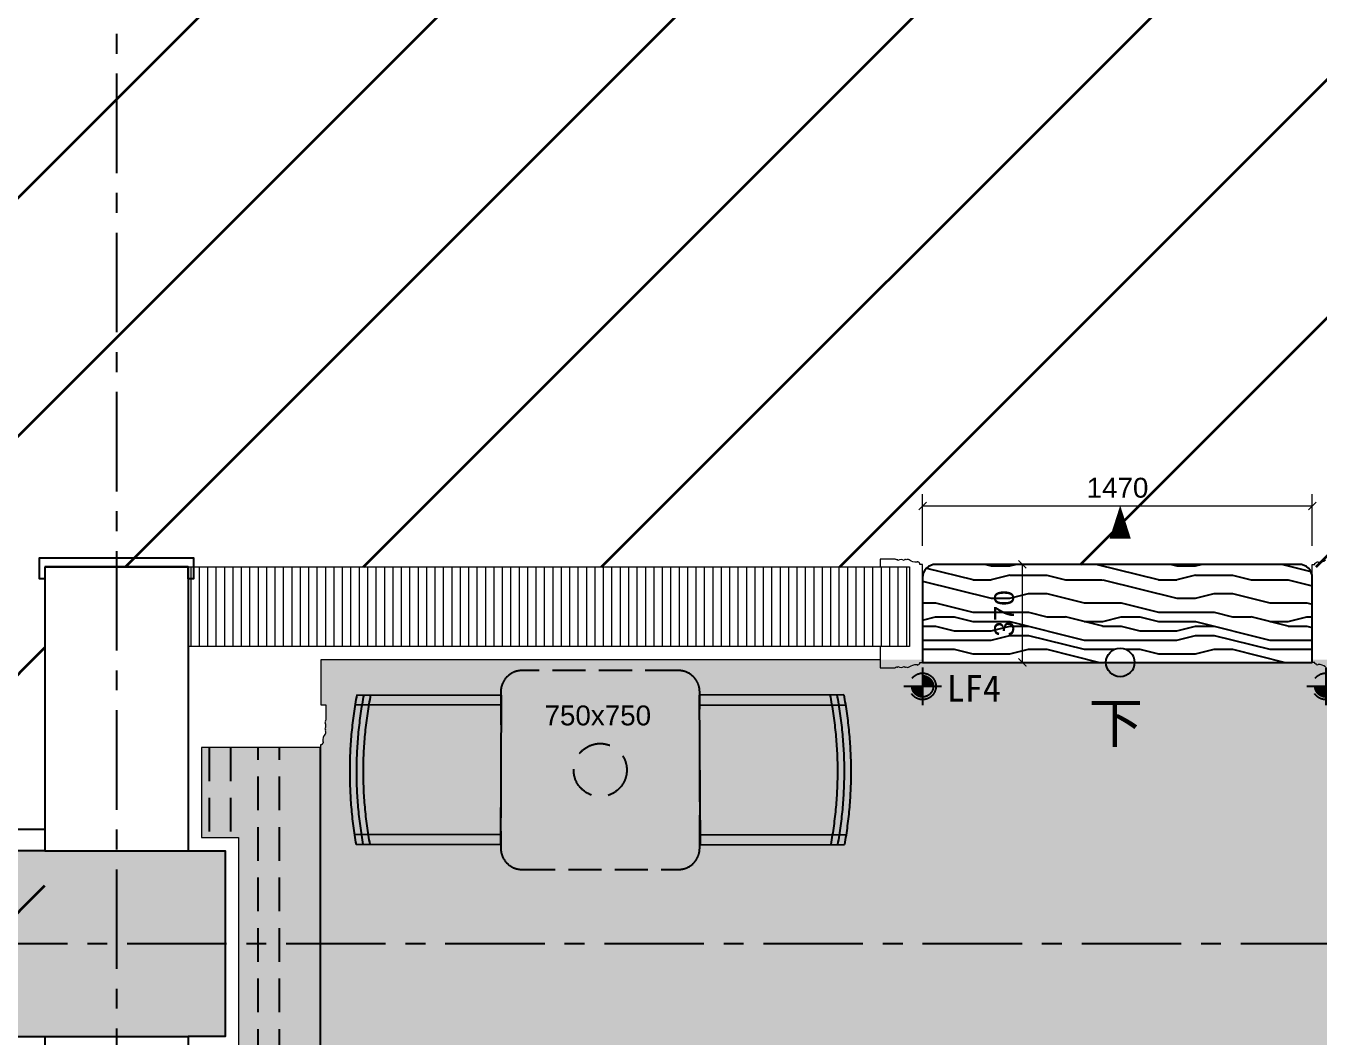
# Model space of a CAD drawing. Header units: millimetres. Extents: x -6033 to 120673, y -4970 to 90533.
# Drawn here: x 48018 to 52895, y 70868 to 74680 of the extents above; entities that cross this region are included whole.
import ezdxf
from ezdxf.enums import TextEntityAlignment as Align

# ---------------------------------------------------------------- set-up
doc = ezdxf.new("R2010")
doc.units = ezdxf.units.MM
for name, pattern in [('I-AR$0$CENTER', [2, 1.25, -0.25, 0.25, -0.25]), ('I-FLOOR$0$DASHED', [19.05, 12.7, -6.35]), ('I-FLOOR$0$DOTE', [61.468, 50.8, -5.08, 0.508, -5.08]), ('I-PLAN$0$ACAD_ISO02W100', [15, 12, -3]), ('I-PLAN$0$DASH', [0.35, 0.25, -0.1]), ('I-PLAN$0$DASHED', [19.05, 12.7, -6.35]), ('I-PLAN$0$HIDDEN2', [0.1875, 0.125, -0.0625])]:
    doc.linetypes.add(name, pattern=pattern)
doc.layers.get('DefPoints').update_dxf_attribs({"color": 250})
for name, color, linetype, lineweight in [('_ACM-A-ANNO-DIMS', 2, 'Continuous', 18), ('I-AR$0$GZET_COL_GRID_1-200_轴线', 8, 'I-AR$0$CENTER', 25), ('I-AR$0$I-SCOPE', 252, 'Continuous', 35), ('I-PLAN$0$_ACM-A-WALL-HACH', 251, 'Continuous', 9), ('I-PLAN$0$I-PL-WALL-FHINISH', 73, 'Continuous', 13), ('I-PLAN$0$I-WALL', 6, 'Continuous', 13)]:
    doc.layers.add(name, color=color, linetype=linetype, lineweight=lineweight)
for name, color, linetype in [('I-AR$0$A-LOL061W1', 252, 'Continuous'), ('I-AR$0$D-BASE-INTWALL', 1, 'Continuous'), ('I-AR$0$D-BASE-WALL', 4, 'Continuous'), ('I-AR$0$I—平面—装饰面层线a', 4, 'Continuous'), ('I-FLOOR$0$I-FC-HATCH', 8, 'Continuous'), ('I-FLOOR$0$I-FC-LIGHT', 252, 'Continuous'), ('I-PLAN$0$0-建-楼梯', 1, 'Continuous'), ('I-PLAN$0$A-stairs', 2, 'Continuous'), ('I-PLAN$0$FURN', 1, 'Continuous'), ('I-PLAN$0$I-PL-FURN', 1, 'I-PLAN$0$DASH'), ('I-PLAN$0$I-PL-IDS-MILL', 40, 'Continuous'), ('I-PLAN$0$I-PL-LIGHT', 1, 'I-PLAN$0$HIDDEN2'), ('I-PLAN$0$ID-TEXT-HEADING-3', 3, 'Continuous'), ('I-PLAN$0$L-ELEV-MARK', 253, 'Continuous'), ('I-PLAN$0$P-平面活动家具', 1, 'Continuous')]:
    doc.layers.add(name, color=color, linetype=linetype)
doc.styles.add('_ACM-G-NOTES', font='arial.ttf')
doc.styles.add('I-FLOOR$0$黑体', font='simhei.ttf', dxfattribs={"height": 600})
doc.styles.add('I-PLAN$0$Arial', font='ARIALUNI.ttf')
doc.dimstyles.new('_ACM-DIM-A_30', dxfattribs={"dimscale": 30, "dimtxt": 2.5, "dimasz": 1, "dimexe": 1.5, "dimexo": 1, "dimgap": 1, "dimtad": 1, "dimdec": 0, "dimrnd": 5, "dimzin": 1, "dimdsep": 46, "dimtxsty": '_ACM-G-NOTES', "dimblk": 'ARCHTICK', "dimcen": 2.5, "dimclrd": 256, "dimclre": 256, "dimclrt": 256, "dimadec": 3, "dimazin": 0, "dimtfac": 1, "dimtdec": 0, "dimtix": 1, "dimtmove": 0, "dimatfit": 3, "dimldrblk": 'DOTSMALL', "dimfxl": 5, "dimfxlon": 1, "dimlwd": 18, "dimlwe": 18, "dimarcsym": 0})

# ---------------------------------------------------------------- blocks, each defined once
blk = doc.blocks.new('I-AR$0$海龙_1211170131')
at = {"layer": 'I-AR$0$GZET_COL_GRID_1-200_轴线', "ltscale": 300}
for p, q in [((48135, 86275), (48135, 59995)), ((-2225, 70995), (116415, 70995))]:
    blk.add_line(p, q, dxfattribs=at)
blk = doc.blocks.new('I-AR')
at = {"layer": 'I-AR$0$A-LOL061W1'}
blk.add_hatch(color=256, dxfattribs=at).paths.add_polyline_path([(48090, 71570), (47830, 71570), (47830, 70870), (48090, 70870), (48630, 70870), (48770, 70870), (48770, 71570), (48630, 71570)])
at = {"layer": 'I-AR$0$I-SCOPE'}
h = blk.add_hatch(dxfattribs=at)
h.set_pattern_fill('ANSI31', color=256, scale=200)
h.paths.add_polyline_path([(63300, 72640), (66630, 72640), (66630, 70889.4), (90600, 70890), (90600, 66390), (96650, 66390), (96650, 24876.4), (18340, 24876.4), (18340, 66390), (48090, 66390), (48090, 72640), (51400, 72640), (51400, 72649.9), (52869.5, 72649.9), (52869.5, 72640), (55240, 72640), (55240, 72790), (59460, 72790), (59460, 72640), (61830.5, 72640), (61830.5, 72649.9), (63300, 72649.9)], flags=16)
h.paths.add_polyline_path([(7330, 0), (7330, -1770), (11180, -1770), (11180, 0), (18450, 0), (18450, 2900), (27550, 2900), (27550, 18090), (37037.3, 18090), (37037.3, 17350), (96200, 17350), (96200, 18120), (114640, 18120), (114640, 84500), (0, 84500), (0, 0)])
at = {"layer": 'I-AR$0$D-BASE-INTWALL'}
blk.add_lwpolyline([(48090, 71650), (47750, 71650), (47750, 70790), (48090, 70790)], dxfattribs=at)
at = {"layer": 'I-AR$0$D-BASE-WALL'}
for p, q in [((48090, 72640), (48090, 71570)), ((48090, 72640), (48630, 72640)), ((48630, 72640), (48630, 71570)), ((48090, 71570), (48630, 71570)), ((48090, 70870), (48090, 66390)), ((48090, 70870), (48630, 70870)), ((48630, 70870), (48630, 66390))]:
    blk.add_line(p, q, dxfattribs=at)
for points in [[(48090, 71570), (47830, 71570), (47830, 70870), (48090, 70870)], [(48630, 71570), (48770, 71570), (48770, 70870), (48630, 70870)]]:
    blk.add_lwpolyline(points, dxfattribs=at)
at = {"layer": 'I-AR$0$I—平面—装饰面层线a'}
blk.add_lwpolyline([(48090, 72640), (48090, 72595), (48070, 72595), (48070, 72675), (48650, 72675), (48650, 72595), (48630, 72595), (48630, 72640), (48090, 72640)], dxfattribs=at)
at = {"layer": 'I-AR$0$GZET_COL_GRID_1-200_轴线'}
blk.add_blockref('I-AR$0$海龙_1211170131', (225, 225), dxfattribs=at)
blk = doc.blocks.new('I-PLAN$0$091116-BRASSERIE$0$Floor_03$0$Y_03_Floor$0$3rd-Floor-rest$0$A$C41AE3FBC')
at = {"layer": 'I-PLAN$0$I-PL-FURN', "ltscale": 500}
for p, q in [((-9.62, -6), (-9.62, 15.76)), ((9.62, -6.06), (9.62, 15.7))]:
    blk.add_line(p, q, dxfattribs=at)
blk.add_lwpolyline([(11.12, 15.38), (11.12, -6.06), (-11.12, -6), (-11.12, 15.44)], dxfattribs=at)
for centre, radius, start, end in [((-0.15, -45.9), 62.31, 79.5796, 100.1371), ((-0.15, -45.25), 60.66, 79.2974, 100.4193), ((-0.14, -44.6), 59.02, 78.9991, 100.7176)]:
    blk.add_arc(centre, radius, start, end, dxfattribs=at)
blk = doc.blocks.new('I-PLAN')
at = {"layer": 'I-PLAN$0$_ACM-A-WALL-HACH'}
h = blk.add_hatch(dxfattribs=at)
h.set_pattern_fill('ANSI31', color=256, scale=10, angle=45)
h.paths.add_polyline_path([(51350, 72340), (48630, 72340), (48630, 72640), (51350, 72640)])
at = {"layer": 'I-PLAN$0$0-建-楼梯'}
blk.add_lwpolyline([(52145, 72280.1, 0, 0, 0), (52145, 72871.9, 0, 80, 0), (52145, 72747.2, 0, 0, 0)], format="xyseb", dxfattribs=at)
at = {"layer": 'I-PLAN$0$A-stairs'}
blk.add_lwpolyline([(52869.5, 72280.1), (52869.5, 72599.9, 0.414214), (52819.5, 72649.9), (51450, 72649.9, 0.414214), (51400, 72599.9), (51400, 72280.1)], format="xyb", dxfattribs=at)
blk.add_lwpolyline([(51400, 72280.1), (52869.5, 72280.1)], dxfattribs=at)
at = {"layer": 'I-PLAN$0$I-PL-FURN', "ltscale": 500}
blk.add_lwpolyline([(49889.2, 71499.5), (50479.2, 71499.5, 0.414214), (50559.2, 71579.5), (50559.2, 72169.5, 0.414214), (50479.2, 72249.5), (49889.2, 72249.5, 0.414214), (49809.2, 72169.5), (49809.2, 71579.5, 0.414214)], format="xyb", close=True, dxfattribs=at)
at = {"layer": 'I-PLAN$0$I-PL-IDS-MILL'}
blk.add_lwpolyline([(49129.9, 66770), (49129.9, 71960)], dxfattribs=at)
at = {"layer": 'I-PLAN$0$I-PL-LIGHT', "linetype": 'I-PLAN$0$DASHED', "ltscale": 10}
for p, q in [((48709.8, 71960), (48709.8, 71620)), ((48789.8, 71960), (48789.8, 71620)), ((48894.8, 66770), (48894.8, 71960)), ((48974.8, 66770), (48974.8, 71960))]:
    blk.add_line(p, q, dxfattribs=at)
blk.add_circle((50184.2, 71874.5), 100, dxfattribs=at)
at = {"layer": 'I-PLAN$0$I-PL-WALL-FHINISH'}
for points in [[(51240, 72340), (51240, 72260), (51297, 72260, -0.37825), (51301.8, 72263, 0.623496), (51306.5, 72265, 0.284819), (51330.4, 72265, 0.636149), (51337.5, 72263, 0.282378), (51349.8, 72263.5, -0.186128), (51378.1, 72272.1, 0.824383), (51384, 72273.1), (51386.4, 72273.1, -0.262247), (51390, 72276.1), (51390, 72280.1), (51400, 72280.1), (51400, 72649.9), (51390, 72649.9), (51390, 72653.9, -0.262247), (51386.4, 72656.9), (51384, 72656.9, 0.824383), (51378.1, 72657.9, -0.186128), (51349.8, 72666.5, 0.282378), (51337.5, 72667, 0.636149), (51330.4, 72665, 0.284819), (51306.5, 72665, 0.623496), (51301.8, 72667, -0.37825), (51297, 72670), (51240, 72670), (51240, 72640)], [(52919.7, 72263.5, 0.186128), (52891.4, 72272.1, -0.824383), (52885.5, 72273.1), (52883.1, 72273.1, 0.262247), (52879.5, 72276.1), (52879.5, 72280.1), (52869.5, 72280.1), (52869.5, 72649.9), (52879.5, 72649.9), (52879.5, 72653.9, 0.262247), (52883.1, 72656.9), (52885.5, 72656.9, -0.824383), (52891.4, 72657.9, 0.186128), (52919.7, 72666.5, -0.282378)], [(49130, 72290), (49130, 72120), (49150, 72120), (49150, 72063, 0.37825), (49147, 72058.2, -0.623496), (49145, 72053.5, -0.284819), (49145, 72029.6, -0.636149), (49147, 72022.5, -0.282378), (49146.5, 72010.2, 0.186128), (49137.9, 71981.9, -0.824383), (49136.9, 71976), (49136.9, 71973.6, 0.262247), (49133.9, 71970), (49129.9, 71970), (49129.9, 71960), (48680, 71960), (48680, 71620), (48820, 71620), (48820, 70820)]]:
    blk.add_lwpolyline(points, format="xyb", dxfattribs=at)
blk.add_lwpolyline([(51240, 72290), (49130, 72290)], dxfattribs=at)
at = {"layer": 'I-PLAN$0$I-WALL'}
blk.add_lwpolyline([(51350, 72340), (48630, 72340), (48630, 72640), (51350, 72640)], close=True, dxfattribs=at)
at = {"layer": 'I-PLAN$0$L-ELEV-MARK'}
blk.add_circle((52145, 72280.1), 53.9, dxfattribs=at)
at = {"layer": 'I-PLAN$0$P-平面活动家具', "yscale": 25.39999999990686}
for p, xscale, zscale, rotation in [((49656.1, 71874.9), 25.39999999990686, 25.39999999990686, 89.85835853881424), ((50712.4, 71874.9), -25.39999999990686, 25.39999999990687, 270.1416414611858)]:
    blk.add_blockref('I-PLAN$0$091116-BRASSERIE$0$Floor_03$0$Y_03_Floor$0$3rd-Floor-rest$0$A$C41AE3FBC', p, dxfattribs=dict(at, xscale=xscale, zscale=zscale, rotation=rotation))
at = {"layer": 'I-PLAN$0$FURN', "linetype": 'I-PLAN$0$ACAD_ISO02W100', "insert": (49974, 72117.8), "char_height": 75, "attachment_point": 1, "style": 'I-PLAN$0$Arial'}
blk.add_mtext_dynamic_manual_height_columns('750x750', width=181404.2, gutter_width=600, heights=[131.5], dxfattribs=at)
at = {"layer": 'I-PLAN$0$ID-TEXT-HEADING-3', "style": 'I-PLAN$0$Arial'}
blk.add_text('下', height=150, dxfattribs=at).set_placement((52026.6, 71977.7))
blk = doc.blocks.new('I-FLOOR$0$K_1219163399')
at = {"layer": 'I-FLOOR$0$I-FC-LIGHT'}
h = blk.add_hatch(color=1, dxfattribs=at)
h.dxf.hatch_style = 1
h.paths.add_polyline_path([(0, 0), (-40, 0, 0.414214), (0, -40)])
h = blk.add_hatch(color=1, dxfattribs=at)
h.dxf.hatch_style = 1
h.paths.add_polyline_path([(40, 0, 0.414214), (0, 40), (0, 0)])
at = {"layer": 'I-FLOOR$0$I-FC-LIGHT', "color": 1, "linetype": 'I-FLOOR$0$DOTE', "ltscale": 2.783885}
for p, q in [((0, 70.7), (0, -70.7)), ((70.7, 0), (-70.7, 0))]:
    blk.add_line(p, q, dxfattribs=at)
at = {"layer": 'I-FLOOR$0$I-FC-LIGHT', "color": 1, "linetype": 'I-FLOOR$0$DASHED', "ltscale": 10}
for radius in [50, 40]:
    blk.add_circle((0, 0), radius, dxfattribs=at)
blk = doc.blocks.new('I-FLOOR')
at = {"layer": 'I-FLOOR$0$I-FC-HATCH'}
h = blk.add_hatch(dxfattribs=at)
h.set_pattern_fill('木纹', color=256, scale=34.3137, pattern_type=2)
h.set_pattern_definition([(0, (31638.4, 157991.6), (0, 699.9995), [140, -209.9998, 70, -279.9998]), (0, (32128.4, 158009.1), (0, 699.9995), [140, -559.9996]), (0, (32058.4, 158044.1), (0, 699.9995), [70, -629.9995]), (0, (31673.4, 158061.6), (0, 699.9995), [35, -489.9996, 35, -140]), (0, (31918.4, 158096.6), (0, 699.9995), [140, -209.9998, 35, -314.9998]), (0, (31743.4, 158114.1), (0, 699.9995), [105, -594.9996]), (0, (31918.4, 158131.6), (0, 699.9995), [210, -489.9996]), (0, (31708.4, 158149.1), (0, 699.9995), [140, -559.9996]), (0, (31988.4, 158166.6), (0, 699.9995), [350, -350]), (0, (31778.4, 158201.6), (0, 699.9995), [70, -209.9998, 140, -279.9998]), (0, (32268.4, 158219.1), (0, 699.9995), [140, -559.9996]), (0, (32128.4, 158236.6), (0, 699.9995), [70, -629.9995]), (0, (31988.4, 158254.1), (0, 699.9995), [70, -629.9995]), (0, (31638.4, 158271.6), (0, 699.9995), [140, -559.9996]), (0, (31988.4, 158289.1), (0, 699.9995), [140, -559.9996]), (0, (31988.4, 158324.1), (0, 699.9995), [140, -140, 140, -279.9998]), (0, (31848.4, 158359.1), (0, 699.9995), [70, -349.9997, 140, -140]), (0, (31988.4, 158376.6), (0, 699.9995), [210, -489.9996]), (0, (31988.4, 158411.6), (0, 699.9995), [140, -559.9996]), (0, (31708.4, 158429.1), (0, 699.9995), [209.9998, -279.9998, 70, -140]), (0, (31708.4, 158464.1), (0, 699.9995), [350, -350]), (0, (32128.4, 158481.6), (0, 699.9995), [70, -629.9995]), (0, (31918.4, 158499.1), (0, 699.9995), [140, -559.9996]), (0, (31778.4, 158516.6), (0, 699.9995), [70, -279.9998, 70, -279.9998]), (0, (31708.4, 158534.1), (0, 699.9995), [70, -209.9998, 140, -279.9998]), (0, (31848.4, 158551.6), (0, 699.9995), [70, -349.9997, 70, -209.9998]), (0, (31988.4, 158569.1), (0, 699.9995), [210, -489.9996]), (0, (31708.4, 158604.1), (0, 699.9995), [140, -559.9996]), (0, (32058.4, 158621.6), (0, 699.9995), [70, -629.9995]), (0, (32198.4, 158639.1), (0, 699.9995), [70, -629.9995]), (14.03624, (32128.43, 158044.1), (699.99948, 2e-06), [72.1, -2814.0717]), (14.03624, (32198.43, 158201.6), (699.99948, 2e-06), [72.1, -2814.0717]), (14.03624, (32128.43, 158621.6), (699.99948, 2e-06), [72.1, -2814.0717]), (14.03624, (31918.43, 158359.1), (699.99948, 2e-06), [72.1, -2814.0717]), (14.03624, (32058.43, 158464.1), (699.99948, 2e-06), [72.1, -2814.0717]), (14.03624, (32128.43, 158411.6), (699.99948, 2e-06), [72.1, -2814.0717]), (14.03624, (31778.43, 158534.1), (699.99948, 2e-06), [72.1, -2814.0717]), (14.03624, (32058.43, 158499.1), (699.99948, 2e-06), [72.1, -2814.0717]), (14.03624, (32198.43, 158236.6), (699.99948, 2e-06), [144.2, -2741.972]), (14.03624, (32128.43, 158289.1), (699.99948, 2e-06), [144.2, -2741.972]), (14.03624, (32128.43, 158324.1), (699.99948, 2e-06), [144.2, -2741.972]), (165.96376, (31918.43, 158096.6), (-699.9996, -0.00013), [72.1, -144.2, 72.1, -2597.7718]), (165.96376, (31778.43, 158201.6), (-699.99948, 3e-08), [72.1, -2814.0717]), (165.96376, (31778.43, 158516.6), (-699.99948, 3e-08), [144.2, -2741.972]), (194.03624, (32128.43, 158009.1), (-699.99948, -2e-06), [72.1, -2814.0717]), (345.96376, (32268.43, 158009.1), (699.99948, -3e-08), [72.1, -2814.0717]), (345.96376, (32058.43, 158254.1), (699.99948, -3e-08), [72.1, -2814.0717]), (345.96376, (32198.43, 158376.6), (699.99948, -3e-08), [72.1, -2814.0717]), (345.96376, (31918.43, 158429.1), (699.99948, -3e-08), [72.1, -2814.0717]), (345.96376, (31848.43, 158516.6), (699.99948, -3e-08), [72.1, -2814.0717]), (345.96376, (31918.43, 158551.6), (699.99948, -3e-08), [72.1, -2814.0717]), (345.96376, (31918.43, 158429.1), (699.99948, -3e-08), [72.1, -2814.0717]), (345.96376, (32128.43, 158534.1), (699.99948, -3e-08), [288.4, -2597.772]), (345.96376, (31708.43, 158061.6), (699.99948, -3e-08), [288.4, -2597.772]), (345.96376, (31778.43, 158114.1), (699.99948, -3e-08), [288.4, -2597.772]), (345.96376, (31848.43, 158149.1), (699.9996, 0.00013), [72.1, -144.2, 144.2, -2525.672]), (345.96376, (31848.43, 158201.6), (699.9996, 0.00013), [144.2, -144.2, 144.2, -2453.572]), (345.96376, (31778.43, 158271.6), (699.99948, -3e-08), [288.4, -2597.772]), (345.96376, (31708.43, 158324.1), (699.99948, -3e-08), [288.4, -2597.772]), (345.96376, (31708.43, 158359.1), (699.99948, -3e-08), [288.4, -2597.772]), (345.96376, (32198.43, 158569.1), (699.99948, -3e-08), [72.1, -2814.0717]), (345.96377, (32268.43, 158639.1), (699.99948, 0.00013), [144.2, -2741.972]), (345.96377, (31848.43, 158604.1), (699.99948, 0.00013), [144.2, -2741.972]), (345.96376, (31778.43, 157991.6), (699.99948, 1e-05), [288.4, -2597.772]), (345.96376, (32198.43, 158481.6), (699.99948, 1e-05), [216.3, -2669.872]), (345.96376, (32268.43, 158429.1), (699.99948, 1e-05), [432.5997, -2453.572])])
h.paths.add_polyline_path([(52869.5, 72599.9, 0.414214), (52819.5, 72649.9), (52145, 72649.9), (52145, 72334, -0.414214), (52198.9, 72280.1), (52869.5, 72280.1)])
h.paths.add_polyline_path([(52145, 72649.9), (51450, 72649.9, 0.414214), (51400, 72599.9), (51400, 72280.1), (52091.1, 72280.1, -0.414214), (52145, 72334)])
h = blk.add_hatch(dxfattribs=at)
h.set_pattern_fill('鱼骨拼', color=256, pattern_type=2)
h.set_pattern_definition([(45.200644, (510, 3761.65), (38760.000017, 38961.583594), [189.564, -159043.793]), (44.941387, (510, 3627.138), (136679.9998876, 136365.542449), [380.842, -319526.584]), (45.027546, (510, 3492.628), (42839.9999958, 42857.7419636), [570.404, -478569.291]), (134.799355, (510, 3761.65), (-38759.99961, 38961.584), [189.564, -159043.793]), (135.058612, (510, 3627.138), (-136679.9984596, 136365.5438806), [380.842, -319526.584]), (134.972453, (510, 3492.628), (-42839.9996218, 42857.7423374), [570.404, -478569.291]), (134.799355, (1530, 3761.65), (-38759.99961, 38961.584), [189.564, -159043.793]), (135.058612, (1530, 3627.138), (-136679.9984596, 136365.5438806), [380.842, -319526.584]), (134.972453, (1530, 3492.628), (-42839.9996218, 42857.7423374), [570.404, -478569.291]), (45.200644, (1530, 3761.65), (38760.000017, 38961.583594), [189.564, -159043.793]), (44.941387, (1530, 3627.138), (136679.9998876, 136365.542449), [380.842, -319526.584]), (45.027546, (1530, 3492.628), (42839.9999958, 42857.7419636), [570.404, -478569.291]), (90, (0, 0), (-2040, 1e-13), []), (135.04739, (106.86, 0), (-46919.999863, 46753.900425), [150.994, -126683.954]), (134.909326, (240.429, 0), (-81599.998658, 81819.326883), [340.557, -285727.087]), (135.055426, (376.429, 0), (-89759.999261, 89611.641967), [531.836, -446210.537]), (134.98814, (510, 0), (-38759.99991, 38961.58363), [721.4, -59876.058]), (134.98814, (510, 134.51), (-38759.99991, 38961.58363), [721.4, -59876.058]), (134.98814, (510, 269.02), (-38759.99991, 38961.58363), [721.4, -59876.058]), (134.98814, (510, 403.53), (-38759.99991, 38961.58363), [721.4, -59876.058]), (134.98814, (510, 538.04), (-38759.99991, 38961.58363), [721.4, -59876.06]), (134.98814, (510, 672.55), (-38759.99991, 38961.58363), [721.4, -59876.06]), (134.98814, (510, 807.06), (-38759.99991, 38961.58363), [721.4, -59876.06]), (134.98814, (510, 941.57), (-4080, 3896.15837), [721.4, -59876.06]), (134.98814, (510, 1076.08), (-38759.99991, 38961.58363), [721.4, -59876.06]), (134.98814, (510, 1210.59), (-38759.99991, 38961.58363), [721.4, -59876.06]), (134.98814, (510, 1345.1), (-4080, 3896.15837), [721.4, -59876.06]), (134.98814, (510, 1479.61), (-38759.99991, 38961.58363), [721.4, -59876.06]), (134.98814, (510, 1614.12), (-38759.99991, 38961.58363), [721.4, -59876.06]), (134.98814, (510, 1748.63), (-38759.99991, 38961.58363), [721.4, -59876.06]), (135.249761, (510, 1883.143), (-161159.9990822, 159742.4935341), [718.125, -602507.151]), (134.98814, (510, 2013.02), (-4080, 3896.15837), [721.4, -59876.06]), (134.98814, (510, 2147.53), (-4080, 3896.15837), [721.4, -59876.06]), (134.98814, (510, 2282.04), (-38759.99991, 38961.58363), [721.4, -59876.06]), (134.98814, (510, 2416.55), (-38759.99991, 38961.58363), [721.4, -59876.06]), (134.98814, (510, 2551.06), (-38759.99991, 38961.58363), [721.4, -59876.06]), (134.98814, (510, 2685.57), (-4080, 3896.15837), [721.4, -59876.06]), (134.98814, (510, 2820.08), (-4080, 3896.15837), [721.4, -59876.06]), (134.98814, (510, 2954.59), (-4080, 3896.15837), [721.4, -59876.06]), (134.98814, (510, 3089.1), (-4080, 3896.15837), [721.4, -59876.06]), (134.98814, (510, 3223.61), (-4080, 3896.15837), [721.4, -59876.06]), (134.98814, (510, 3358.12), (-38759.99991, 38961.58363), [721.4, -59876.06]), (44.95261, (1933.14, 0), (42840.00006, 42857.741943), [150.994, -126683.954]), (45.090673, (1799.571, 0), (81599.999943, 81819.325601), [340.557, -285727.087]), (44.944574, (1663.571, 0), (89759.9994172, 89611.6418105), [531.836, -446210.537]), (90, (2040, 0), (-2040, 1e-13), []), (135.04739, (1126.86, 0), (-42839.99991, 42857.742092), [150.994, -126683.954]), (134.909326, (1260.429, 0), (-81599.998658, 81819.326883), [340.557, -285727.087]), (135.055426, (1396.429, 0), (-89759.999261, 89611.641967), [531.836, -446210.537]), (44.95261, (913.14, 0), (46920.000026, 46753.90026), [150.994, -126683.954]), (45.090673, (779.571, 0), (81599.999943, 81819.325601), [340.557, -285727.087]), (44.944574, (643.571, 0), (89759.9994172, 89611.6418105), [531.836, -446210.537]), (45.01186, (1530, 0), (38759.99998, 38961.58356), [721.4, -59876.06]), (45.01186, (1530, 134.51), (38759.99998, 38961.58356), [721.4, -59876.06]), (45.01186, (1530, 269.02), (38759.99998, 38961.58356), [721.4, -59876.06]), (45.01186, (1530, 403.53), (38759.99998, 38961.58356), [721.4, -59876.06]), (45.01186, (1530, 538.04), (38759.99998, 38961.58356), [721.4, -59876.06]), (45.01186, (1530, 672.55), (38759.99998, 38961.58356), [721.4, -59876.06]), (45.01186, (1530, 807.06), (38759.99998, 38961.58356), [721.4, -59876.06]), (45.01186, (1530, 941.57), (38759.99998, 38961.58356), [721.4, -59876.06]), (45.01186, (1530, 1076.08), (38759.99998, 38961.58356), [721.4, -59876.06]), (45.01186, (1530, 1210.59), (38759.99998, 38961.58356), [721.4, -59876.06]), (45.01186, (1530, 1345.1), (38759.99998, 38961.58356), [721.4, -59876.06]), (45.01186, (1530, 1479.61), (38759.99998, 38961.58356), [721.4, -59876.06]), (45.01186, (1530, 1614.12), (38759.99998, 38961.58356), [721.4, -59876.06]), (45.01186, (1530, 1748.63), (38759.99998, 38961.58356), [721.4, -59876.06]), (44.750239, (1530, 1883.143), (267240.0000416, 264938.768539), [718.125, -602507.151]), (45.01186, (1530, 2013.02), (38759.99998, 38961.58356), [721.4, -59876.06]), (45.01186, (1530, 2147.53), (38759.99998, 38961.58356), [721.4, -59876.06]), (45.01186, (1530, 2282.04), (38759.99998, 38961.58356), [721.4, -59876.06]), (45.01186, (1530, 2416.55), (38759.99998, 38961.58356), [721.4, -59876.06]), (45.01186, (1530, 2551.06), (38759.99998, 38961.58356), [721.4, -59876.06]), (45.01186, (1530, 2685.57), (38759.99998, 38961.58356), [721.4, -59876.06]), (45.01186, (1530, 2820.08), (38759.99998, 38961.58356), [721.4, -59876.06]), (45.01186, (1530, 2954.59), (38759.99998, 38961.58356), [721.4, -59876.06]), (45.01186, (1530, 3089.1), (38759.99998, 38961.58356), [721.4, -59876.06]), (45.01186, (1530, 3223.61), (38759.99998, 38961.58356), [721.4, -59876.06]), (45.01186, (1530, 3358.12), (38759.99998, 38961.58356), [721.4, -59876.06]), (134.98814, (1530, 0), (-4080, 3896.15837), [721.4, -59876.06]), (134.98814, (1530, 134.51), (-38759.99991, 38961.58363), [721.4, -59876.06]), (134.98814, (1530, 269.02), (-4080, 3896.15837), [721.4, -59876.06]), (134.98814, (1530, 403.53), (-38759.99991, 38961.58363), [721.4, -59876.06]), (134.98814, (1530, 538.04), (-38759.99991, 38961.58363), [721.4, -59876.06]), (134.98814, (1530, 672.55), (-4080, 3896.15837), [721.4, -59876.06]), (134.98814, (1530, 807.06), (-4080, 3896.15837), [721.4, -59876.06]), (134.98814, (1530, 941.57), (-4080, 3896.15837), [721.4, -59876.06]), (134.98814, (1530, 1076.08), (-4080, 3896.15837), [721.4, -59876.06]), (134.98814, (1530, 1210.59), (-38759.99991, 38961.58363), [721.4, -59876.06]), (134.98814, (1530, 1345.1), (-4080, 3896.15837), [721.4, -59876.06]), (134.98814, (1530, 1479.61), (-38759.99991, 38961.58363), [721.4, -59876.06]), (134.98814, (1530, 1614.12), (-4080, 3896.15837), [721.4, -59876.06]), (134.98814, (1530, 1748.63), (-4080, 3896.15837), [721.4, -59876.06]), (135.249761, (1530, 1883.143), (-161159.9990822, 159742.4935341), [718.125, -602507.151]), (134.98814, (1530, 2013.02), (-4080, 3896.15837), [721.4, -59876.06]), (134.98814, (1530, 2147.53), (-4080, 3896.15837), [721.4, -59876.06]), (134.98814, (1530, 2282.04), (-38759.99991, 38961.58363), [721.4, -59876.06]), (134.98814, (1530, 2416.55), (-38759.99991, 38961.58363), [721.4, -59876.06]), (134.98814, (1530, 2551.06), (-38759.99991, 38961.58363), [721.4, -59876.06]), (134.98814, (1530, 2685.57), (-4080, 3896.15837), [721.4, -59876.06]), (134.98814, (1530, 2820.08), (-4080, 3896.15837), [721.4, -59876.06]), (134.98814, (1530, 2954.59), (-4080, 3896.15837), [721.4, -59876.06]), (134.98814, (1530, 3089.1), (-4080, 3896.15837), [721.4, -59876.06]), (45.01186, (510, 0), (4080, 3896.15836), [721.4, -59876.058]), (45.01186, (510, 134.51), (38759.99998, 38961.58356), [721.4, -59876.058]), (45.01186, (510, 269.02), (4080, 3896.15836), [721.4, -59876.058]), (45.01186, (510, 403.53), (38759.99998, 38961.58356), [721.4, -59876.058]), (45.01186, (510, 538.04), (38759.99998, 38961.58356), [721.4, -59876.06]), (45.01186, (510, 672.55), (38759.99998, 38961.58356), [721.4, -59876.06]), (45.01186, (510, 807.06), (38759.99998, 38961.58356), [721.4, -59876.06]), (45.01186, (510, 941.57), (4080, 3896.15836), [721.4, -59876.06]), (45.01186, (510, 1076.08), (38759.99998, 38961.58356), [721.4, -59876.06]), (45.01186, (510, 1210.59), (38759.99998, 38961.58356), [721.4, -59876.06]), (45.01186, (510, 1345.1), (4080, 3896.15836), [721.4, -59876.06]), (45.01186, (510, 1479.61), (38759.99998, 38961.58356), [721.4, -59876.06]), (45.01186, (510, 1614.12), (38759.99998, 38961.58356), [721.4, -59876.06]), (45.01186, (510, 1748.63), (38759.99998, 38961.58356), [721.4, -59876.06]), (44.750239, (510, 1883.143), (161159.9999187, 159742.4926903), [718.125, -602507.151]), (45.01186, (510, 2013.02), (4080, 3896.15836), [721.4, -59876.06]), (45.01186, (510, 2147.53), (4080, 3896.15836), [721.4, -59876.06]), (45.01186, (510, 2282.04), (38759.99998, 38961.58356), [721.4, -59876.06]), (45.01186, (510, 2416.55), (38759.99998, 38961.58356), [721.4, -59876.06]), (45.01186, (510, 2551.06), (38759.99998, 38961.58356), [721.4, -59876.06]), (45.01186, (510, 2685.57), (4080, 3896.15836), [721.4, -59876.06]), (45.01186, (510, 2820.08), (4080, 3896.15836), [721.4, -59876.06]), (45.01186, (510, 2954.59), (4080, 3896.15836), [721.4, -59876.06]), (45.01186, (510, 3089.1), (4080, 3896.15836), [721.4, -59876.06]), (45.01186, (510, 3223.61), (4080, 3896.15836), [721.4, -59876.06]), (45.01186, (510, 3358.12), (38759.99998, 38961.58356), [721.4, -59876.06]), (134.98814, (1530, 3223.61), (-4080, 3896.15837), [721.4, -59876.06]), (134.98814, (1530, 3358.12), (-38759.99991, 38961.58363), [721.4, -59876.06]), (90, (510, 0), (-2040, 1e-13), []), (90, (1530, 0), (-2040, 1e-13), []), (90, (1020, 0), (-2040, 1e-13), [])])
edge = h.paths.add_edge_path()
edge.add_line((49130, 72290), (49130, 72120))
edge.add_line((49130, 72120), (49150, 72120))
edge.add_line((49150, 72120), (49150, 72063))
edge.add_arc((49151.2, 72058.9), 4.26, 106.2374, 189.1139)
edge.add_arc((49144.8, 72056.3), 2.88, -86.76, 41.0136, ccw=False)
edge.add_arc((49125.7, 72041.5), 22.6, -31.7947, 31.7972, ccw=False)
edge.add_arc((49144.3, 72025.6), 4.1, -49.2343, 80.6155, ccw=False)
edge.add_arc((49136.7, 72016.7), 11.8, -33.6714, 29.4026, ccw=False)
edge.add_arc((49178.8, 71984.9), 41, 141.9848, 184.1596)
edge.add_arc((49136.8, 71979), 3.08, -88.5813, 69.425, ccw=False)
edge.add_line((49136.9, 71976), (49136.9, 71973.6))
edge.add_arc((49138.6, 71969.1), 4.77, 110.4564, 169.2354)
edge.add_line((49133.9, 71970), (49129.9, 71970))
edge.add_line((49129.9, 71970), (49129.9, 71960))
edge.add_line((49129.9, 71960), (48680, 71960))
edge.add_line((48680, 71960), (48680, 71620))
edge.add_line((48680, 71620), (48820, 71620))
edge.add_line((48820, 71620), (48820, 70820))
edge.add_line((48820, 70820), (48680, 70820))
edge.add_line((48680, 70820), (48680, 66770))
edge.add_line((48680, 66770), (49129.9, 66770))
edge.add_line((49129.9, 66770), (49129.9, 66760))
edge.add_line((49129.9, 66760), (49133.9, 66760))
edge.add_arc((49138.6, 66760.9), 4.77, 190.7646, 249.5436)
edge.add_line((49136.9, 66756.4), (49136.9, 66754))
edge.add_arc((49136.8, 66751), 3.08, -69.425, 88.5813, ccw=False)
edge.add_arc((49178.8, 66745.1), 41, 175.8404, 218.0152)
edge.add_arc((49136.7, 66713.3), 11.8, -29.4026, 33.6714, ccw=False)
edge.add_arc((49144.3, 66704.4), 4.1, -80.6155, 49.2343, ccw=False)
edge.add_arc((49125.7, 66688.5), 22.6, -31.7972, 31.7947, ccw=False)
edge.add_arc((49144.8, 66673.7), 2.88, -41.0136, 86.76, ccw=False)
edge.add_arc((49151.2, 66671.1), 4.26, 170.8861, 253.7626)
edge.add_line((49150, 66667), (49150, 66610))
edge.add_line((49150, 66610), (49130, 66610))
edge.add_line((49130, 66610), (49130, 66440))
edge.add_line((49130, 66440), (51385, 66440))
edge.add_line((51385, 66440), (51385, 66500))
edge.add_line((51385, 66500), (53234.5, 66500))
edge.add_line((53234.5, 66500), (53234.5, 66440))
edge.add_line((53234.5, 66440), (55515, 66440))
edge.add_line((55515, 66440), (55515, 66700))
edge.add_line((55515, 66700), (59185, 66700))
edge.add_line((59185, 66700), (59185, 66440))
edge.add_line((59185, 66440), (61465.5, 66440))
edge.add_line((61465.5, 66440), (61465.5, 66500))
edge.add_line((61465.5, 66500), (63515, 66500))
edge.add_line((63515, 66500), (63515, 66440))
edge.add_line((63515, 66440), (65910, 66440))
edge.add_line((65910, 66440), (65910, 66770))
edge.add_line((65910, 66770), (66649.9, 66770))
edge.add_line((66649.9, 66770), (67780, 66770))
edge.add_line((67780, 66770), (67780, 69490))
edge.add_line((67780, 69490), (66650, 69490))
edge.add_line((66650, 69490), (66650, 67850))
edge.add_line((66650, 67850), (66649.9, 67850))
edge.add_line((66649.9, 67850), (66649.9, 67800))
edge.add_line((66649.9, 67800), (65910, 67800))
edge.add_line((65910, 67800), (65910, 67800))
edge.add_line((65910, 67800), (63560, 67800))
edge.add_line((63560, 67800), (63560, 72290))
edge.add_line((63560, 72290), (63300, 72290))
edge.add_line((63300, 72290), (63300, 72280.1))
edge.add_line((63300, 72280.1), (61830.5, 72280.1))
edge.add_line((61830.5, 72280.1), (61830.5, 72260))
edge.add_line((61830.5, 72260), (61570, 72260))
edge.add_line((61570, 72260), (61570, 70910.3))
edge.add_line((61570, 70910.3), (60380, 70910.3))
edge.add_line((60380, 70910.3), (60380, 71650.1))
edge.add_line((60380, 71650.1), (54450, 71650.1))
edge.add_line((54450, 71650.1), (54450, 70910.3))
edge.add_line((54450, 70910.3), (53142.2, 70910.3))
edge.add_line((53142.2, 70910.3), (53142.2, 72290))
edge.add_line((53142.2, 72290), (52869.5, 72290))
edge.add_line((52869.5, 72290), (52869.5, 72280.1))
edge.add_line((52869.5, 72280.1), (51400, 72280.1))
edge.add_line((51400, 72280.1), (51400, 72290))
edge.add_line((51400, 72290), (49130, 72290))
at = {"layer": 'I-FLOOR$0$I-FC-LIGHT'}
for p in [(51400, 72190), (52920, 72190)]:
    blk.add_blockref('I-FLOOR$0$K_1219163399', p, dxfattribs=at)
at = {"layer": 'I-FLOOR$0$I-FC-LIGHT', "color": 1, "style": 'I-FLOOR$0$黑体'}
blk.add_text('LF4', height=100, dxfattribs=at).set_placement((51593.1, 72182.2, -2600), align=Align.MIDDLE_CENTER)
blk = doc.blocks.new('_ArchTick')
at = {"color": 2, "linetype": 'ByBlock', "const_width": 0.15}
blk.add_lwpolyline([(-0.5, -0.5), (0.5, 0.5)], dxfattribs=at)
blk = doc.blocks.new('*D74')
at = {"layer": '_ACM-A-ANNO-DIMS', "lineweight": 18, "transparency": 16777216}
for p, q in [((51400, 72720), (51400, 72915)), ((52869.5, 72720), (52869.5, 72915)), ((51400, 72870), (52869.5, 72870))]:
    blk.add_line(p, q, dxfattribs=at)
at = {"layer": 'DefPoints', "color": 0, "transparency": 16777216}
for p in [(52869.5, 72870), (51400, 72640), (52869.5, 72640)]:
    blk.add_point(p, dxfattribs=at)
at = {"layer": '_ACM-A-ANNO-DIMS', "lineweight": 18, "transparency": 16777216, "xscale": 30, "yscale": 30, "zscale": 30, "rotation": 180}
blk.add_blockref('_ArchTick', (51400, 72870), dxfattribs=at)
at = {"layer": '_ACM-A-ANNO-DIMS', "lineweight": 18, "transparency": 16777216, "xscale": 30, "yscale": 30, "zscale": 30}
blk.add_blockref('_ArchTick', (52869.5, 72870), dxfattribs=at)
at = {"layer": '_ACM-A-ANNO-DIMS', "transparency": 16777216, "insert": (52134.8, 72938.3), "char_height": 75, "attachment_point": 5, "style": '_ACM-G-NOTES'}
blk.add_mtext('1470', dxfattribs=at)
blk = doc.blocks.new('_DotSmall')
at = {"color": 0, "linetype": 'ByBlock', "const_width": 0.5}
blk.add_lwpolyline([(-0.0625, 0, 1), (0.0625, 0, 1)], format="xyb", close=True, dxfattribs=at)
blk = doc.blocks.new('*D63')
at = {"layer": '_ACM-A-ANNO-DIMS', "lineweight": 18, "transparency": 16777216}
for p, q in [((51625.9, 72649.9), (51820.9, 72649.9)), ((51775.9, 72649.9), (51775.9, 72280.1)), ((51625.9, 72280.1), (51820.9, 72280.1))]:
    blk.add_line(p, q, dxfattribs=at)
at = {"layer": 'DefPoints', "color": 0, "transparency": 16777216}
for p in [(51549.1, 72649.9), (51549.1, 72280.1), (51775.9, 72280.1)]:
    blk.add_point(p, dxfattribs=at)
at = {"layer": '_ACM-A-ANNO-DIMS', "lineweight": 18, "transparency": 16777216, "xscale": 30, "yscale": 30, "zscale": 30}
for p, rotation in [((51775.9, 72649.9), 90), ((51775.9, 72280.1), 270)]:
    blk.add_blockref('_ArchTick', p, dxfattribs=dict(at, rotation=rotation))
at = {"layer": '_ACM-A-ANNO-DIMS', "transparency": 16777216, "insert": (51707.6, 72465), "char_height": 75, "attachment_point": 5, "rotation": 90, "style": '_ACM-G-NOTES'}
blk.add_mtext('370', dxfattribs=at)

msp = doc.modelspace()

# ---------------------------------------------------------------- block references
for name in ['I-AR', 'I-PLAN', 'I-FLOOR']:
    msp.add_blockref(name, (0, 0))

# ---------------------------------------------------------------- dimensions: what is measured, and where the dimension line sits
at = {"layer": '_ACM-A-ANNO-DIMS'}
dim = msp.add_linear_dim(base=(52869.5, 72870.0458594), p1=(51400, 72640), p2=(52869.5, 72640), dimstyle='_ACM-DIM-A_30', dxfattribs=at)
dim.commit()
dim.dimension.update_dxf_attribs({"geometry": '*D74', "text_midpoint": (52134.75, 72938.3388335)})
dim = msp.add_linear_dim(base=(51775.9, 72280.1), p1=(51549.1, 72649.9), p2=(51549.1, 72280.1), angle=90, dimstyle='_ACM-DIM-A_30', dxfattribs=at)
dim.commit()
dim.dimension.update_dxf_attribs({"geometry": '*D63', "text_midpoint": (51707.6, 72465)})

doc.saveas('drawing.dxf')
